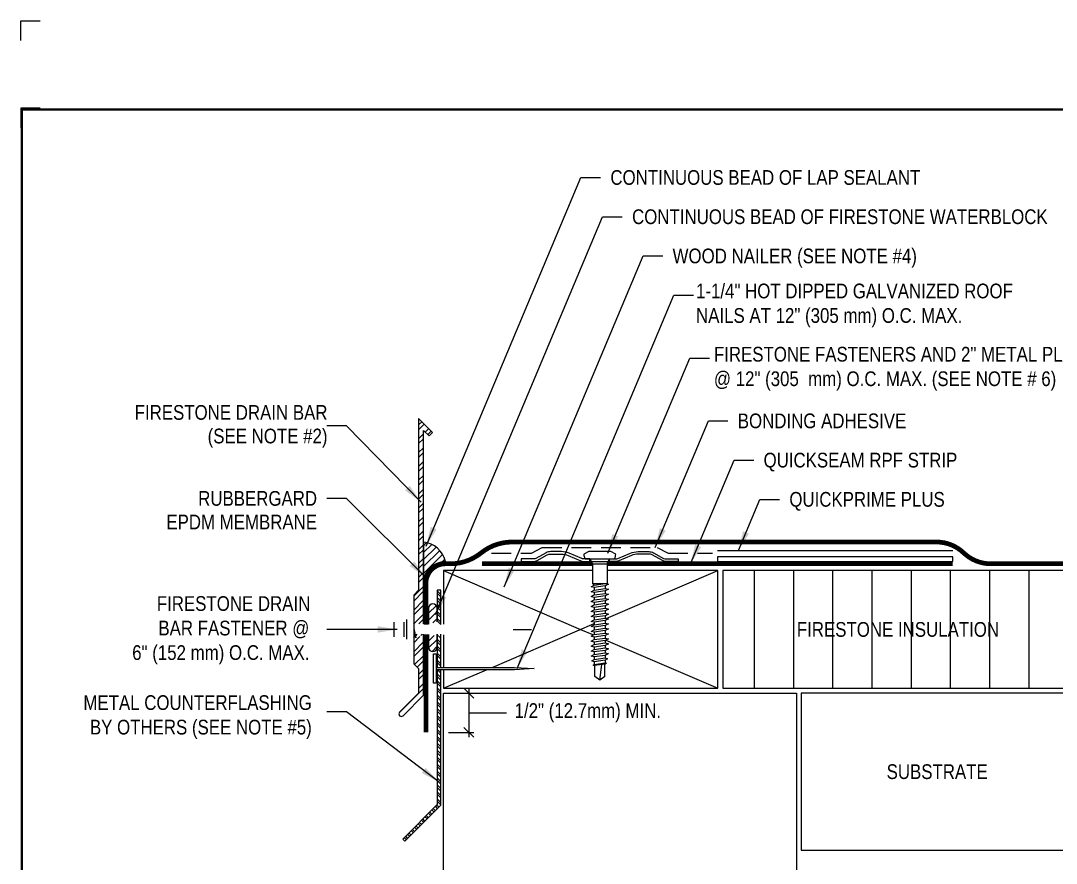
# Model space of a CAD drawing. Header units: inches. Extents: x 165.4 to 185.5, y -14.1 to 2.7.
# Drawn here: x 165.45 to 178.65, y -8.06 to 2.68 of the extents above; entities that cross this region are included whole.
import ezdxf
from ezdxf.enums import TextEntityAlignment as Align

# ---------------------------------------------------------------- set-up
doc = ezdxf.new("R2010")
doc.units = ezdxf.units.IN
doc.header["$MEASUREMENT"] = 0
doc.linetypes.add('HIDDEN', pattern=[0.375, 0.25, -0.125])
doc.layers.get('0').update_dxf_attribs({"linetype": 'CONTINUOUS'})
doc.layers.get('DEFPOINTS').update_dxf_attribs({"linetype": 'CONTINUOUS'})
for name, color, linetype in [('FSBP-ACCESSORY-FIRESTONE', 7, 'CONTINUOUS'), ('FSBP-ACCESSORY-OTHER', 7, 'CONTINUOUS'), ('FSBP-ADHESIVE', 1, 'HIDDEN'), ('FSBP-ANNO-NOTE', 7, 'CONTINUOUS'), ('FSBP-INSULATION', 7, 'CONTINUOUS'), ('FSBP-MEMBRANE', 7, 'CONTINUOUS'), ('FSBP-SEALANTS', 1, 'CONTINUOUS'), ('FSBP-SUBSTRATE-GENERIC', 9, 'CONTINUOUS'), ('FSBP-TTLB-BORDER', 7, 'CONTINUOUS'), ('FSBP-TTLB-TEXT', 7, 'CONTINUOUS'), ('FSBP-WALL-CURB', 9, 'CONTINUOUS'), ('FSBP-WOOD', 7, 'CONTINUOUS')]:
    doc.layers.add(name, color=color, linetype=linetype)
doc.styles.add('FSBP_ARIAL', font='arial.ttf')
doc.styles.add('FSBP_ARIAL_BOLD', font='')
doc.styles.add('FSBP_ARIAL_NAR', font='ARIALN.TTF')
doc.styles.get('FSBP_ARIAL_BOLD').set_extended_font_data('Arial Black')
doc.linetypes.add('ZIGZAG', pattern='A,0.0001,-0.2,[131,ltypeshp.shx,S=0.2,R=0,X=-0.2,Y=0],-0.4,[131,ltypeshp.shx,S=0.2,R=180,X=0.2,Y=0],-0.2', length=0.8001)
doc.dimstyles.new('FSBP-DIM', dxfattribs={"dimtxt": 0.1875, "dimasz": 0.125, "dimexe": 0.0625, "dimexo": 0.125, "dimgap": 0.125, "dimtad": 0, "dimdec": 0, "dimzin": 1, "dimdsep": 46, "dimlunit": 4, "dimtxsty": 'FSBP_ARIAL_NAR', "dimblk": 'OBLIQUE', "dimcen": 0.09375, "dimdle": 0.0625, "dimclrd": 256, "dimclre": 256, "dimclrt": 256, "dimadec": 0, "dimazin": 0, "dimtfac": 1, "dimtdec": 0, "dimtmove": 1, "dimatfit": 3, "dimfxl": 1, "dimtolj": 1, "dimtzin": 0, "dimlwd": -1, "dimlwe": -1, "dimarcsym": 0})
doc.dimstyles.new('FSBP-LEADER', dxfattribs={"dimtxt": 0.1875, "dimasz": 0.25, "dimexe": 0.0625, "dimexo": 0.125, "dimgap": 0.125, "dimtad": 0, "dimtih": 1, "dimtoh": 1, "dimdec": 4, "dimzin": 0, "dimdsep": 46, "dimlunit": 4, "dimtxsty": 'FSBP_ARIAL_NAR', "dimcen": 0.09375, "dimclrd": 256, "dimclre": 256, "dimclrt": 256, "dimadec": 0, "dimazin": 0, "dimtfac": 1, "dimtdec": 4, "dimtofl": 0, "dimtmove": 0, "dimatfit": 3, "dimfxl": 1, "dimtolj": 1, "dimtzin": 0, "dimlwd": -1, "dimlwe": -1, "dimarcsym": 0})

# ---------------------------------------------------------------- blocks, each defined once
blk = doc.blocks.new('TTLB-EPDM_2')
at = {"layer": 'DEFPOINTS', "linetype": 'Continuous', "ltscale": 1.75}
blk.add_lwpolyline([(-0.015625, 13.88083333333333), (-0.015625, 14.13083333333333), (0.234375, 14.13083333333333)], dxfattribs=at)
at = {"layer": 'DEFPOINTS', "color": 1}
blk.add_lwpolyline([(0.234375, 13.015625), (-0.015625, 13.015625), (-0.015625, 12.765625)], dxfattribs=at)
at = {"layer": 'FSBP-TTLB-BORDER', "const_width": 0.03125}
blk.add_lwpolyline([(20, 0), (20, 13), (0, 13), (0, 0)], dxfattribs=at)
at = {"layer": 'FSBP-TTLB-TEXT'}
for tag, height, style, p in [('MAXIMUM_WARRANTY', 0.1875, 'FSBP_ARIAL_BOLD', (18.03987100774941, 0.2240244307510579)), ('ACCPT_SYSTEMS', 0.21875, 'FSBP_ARIAL', (12.49438170418193, -1.23218745252656))]:
    blk.add_attdef(tag, text='', height=height, dxfattribs=dict(at, style=style)).set_placement(p, align=Align.MIDDLE_LEFT)
for tag, height, style, p in [('DETAIL_DESCP_LINE_1', 0.21875, 'FSBP_ARIAL_BOLD', (10.33118450231211, -0.2831249841755152)), ('DETAIL_DESCP_LINE_2', 0.21875, 'FSBP_ARIAL_BOLD', (10.33118450231211, -0.6812499208775904)), ('ISSUE_REV_DATE', 0.21875, 'FSBP_ARIAL', (16.84069633627263, -0.7282559425942452)), ('DETAIL_NUMBER', 0.4375, 'FSBP_ARIAL', (18.91941590748775, -0.8931630692489421))]:
    blk.add_attdef(tag, text='', height=height, dxfattribs=dict(at, style=style)).set_placement(p, align=Align.MIDDLE_CENTER)
blk = doc.blocks.new('FSBP_AG_FASTENER')
at = {"layer": 'FSBP-ACCESSORY-FIRESTONE'}
for points in [[(-0.25, -0.09375), (-0.25, 0.09375)], [(-0.125, 0.09375), (-0.125, -0.09375)], [(-0.09375, 0.125), (-0.09375, -0.125)], [(0.004680429791221741, 0.06249999999999289), (0, 0.07107394473515427)], [(0, 0.06249999999999289), (-2.842170943040401e-14, -0.0625), (0.02558858882824211, -0.109375), (0.03125, -0.0625)], [(2.842170943040401e-14, 0.01100984546043549), (0.02558858882824211, -0.109375)], [(1.267965214895611, 2.131628207280301e-14), (1.5, 0)]]:
    blk.add_lwpolyline(points, dxfattribs=at)
blk = doc.blocks.new('_OBLIQUE')
at = {"color": 0, "linetype": 'ByBlock'}
blk.add_line((-0.5, -0.5), (0.5, 0.5), dxfattribs=at)
blk = doc.blocks.new('*D5')
at = {"layer": 'DEFPOINTS', "color": 0, "transparency": 16777216}
for p in [(170.8345687812099, -5.892276431681147), (170.7771016192771, -6.392276431681147), (171.1587906430165, -6.392276431681147)]:
    blk.add_point(p, dxfattribs=at)
at = {"layer": 'FSBP-ANNO-NOTE', "transparency": 16777216}
for p, q in [((170.9595687812099, -5.892276431681147), (171.2212906430165, -5.892276431681147)), ((171.1587906430165, -5.829776431681147), (171.1587906430165, -6.454776431681147)), ((171.1587906430165, -6.142276431681147), (171.3881698103004, -6.142276431681174)), ((171.3881698103004, -6.142276431681174), (171.6381698103004, -6.142276431681174)), ((170.9021016192771, -6.392276431681147), (171.2212906430165, -6.392276431681147))]:
    blk.add_line(p, q, dxfattribs=at)
at = {"layer": 'FSBP-ANNO-NOTE', "transparency": 16777216, "xscale": 0.125, "yscale": 0.125, "zscale": 0.125}
for p, rotation in [((171.1587906430165, -5.892276431681147), 90), ((171.1587906430165, -6.392276431681147), 270)]:
    blk.add_blockref('_OBLIQUE', p, dxfattribs=dict(at, rotation=rotation))
at = {"layer": 'FSBP-ANNO-NOTE', "transparency": 16777216, "insert": (172.6757934460439, -6.142276431681147), "char_height": 0.1875, "attachment_point": 5, "style": 'FSBP_ARIAL_NAR'}
blk.add_mtext('\\A1;1/2" (12.7mm) MIN.', dxfattribs=at)
blk = doc.blocks.new('FSBP_HOT-DIPPED-NAIL')
at = {"layer": 'FSBP-ACCESSORY-OTHER'}
blk.add_lwpolyline([(0, 0.1875), (0, -0.1875), (-0.03125, -0.1875), (-0.03125000000005684, 0.1875)], close=True, dxfattribs=at)
blk.add_lwpolyline([(0, 0.015625), (1, 0.015625), (1.25, 0), (1, -0.015625), (0, -0.015625)], dxfattribs=at)
blk = doc.blocks.new('FSBP_AP_FASTENER_02')
at = {"layer": 'FSBP-ACCESSORY-FIRESTONE'}
for p, q in [((-0.125, 0), (-0.09375, -0.0625)), ((0.09375, -0.0625), (0.125, 0)), ((-0.09375, -0.0625), (-0.09375, -0.3125)), ((-0.09375, -0.0625), (0.09375, -0.0625)), ((0.09375, -0.0625), (0.09375, -0.3125)), ((-0.09375, -0.3125), (-0.0703125, -0.3325892857142776)), ((-0.0703125, -0.3641565527315151), (-0.0703125, -0.3957238197487527)), ((0.0703125, -0.3440672670172376), (0.0703125, -0.3756345340344751)), ((-0.0703125, -0.4272910867660471), (-0.0703125, -0.4588583537832847)), ((-0.0703125, -0.4904256208005222), (-0.0703125, -0.5219928878178166)), ((0.0703125, -0.4072018010517695), (0.0703125, -0.4387690680690071)), ((0.0703125, -0.4703363350862446), (0.0703125, -0.501903602103539)), ((-0.0703125, -0.5535601548350542), (-0.0703125, -0.5851274218523486)), ((-0.0703125, -0.6166946888695861), (-0.0703125, -0.6482619558868237)), ((0.0703125, -0.5334708691207766), (0.0703125, -0.5650381361380141)), ((0.0703125, -0.5966054031553085), (0.0703125, -0.6281726701725461)), ((0.0703125, -0.6597399371897836), (0.0703125, -0.691307204207078)), ((-0.0703125, -0.6798292229041181), (-0.0703125, -0.7113964899213556)), ((-0.0703125, -0.7429637569385932), (-0.0703125, -0.7745310239558876)), ((0.0703125, -0.7228744712243156), (0.0703125, -0.7544417382415531)), ((0.0703125, -0.7860090052588475), (0.0703125, -0.8175762722760851)), ((-0.0703125, -0.8060982909731251), (-0.0703125, -0.8376655579903627)), ((-0.0703125, -0.8692328250076571), (-0.0703125, -0.9008000920248946)), ((0.0703125, -0.8491435392933226), (0.0703125, -0.880710806310617)), ((0.0703125, -0.9122780733278546), (0.0703125, -0.943845340345149)), ((-0.0703125, -0.9323673590421322), (-0.0703125, -0.9639346260594266)), ((-0.0703125, -0.9955018930766641), (-0.0703125, -1.027069160093902)), ((0.0703125, -0.9754126073623866), (0.0703125, -1.006979874379624)), ((0.0703125, -1.038547141396919), (0.0703125, -1.070114408414156)), ((-0.0703125, -1.058636427111196), (-0.0703125, -1.090203694128434)), ((-0.0703125, -1.121770961145671), (-0.0703125, -1.153338228162966)), ((-0.0703125, -1.184905495180203), (-0.0703125, -1.216472762197441)), ((0.0703125, -1.101681675431394), (0.0703125, -1.133248942448688)), ((0.0703125, -1.164816209465926), (0.0703125, -1.196383476483163)), ((-0.0703125, -1.248040029214735), (-0.0703125, -1.279607296231973)), ((-0.0703125, -1.31117456324921), (-0.0703125, -1.342741830266505)), ((0.0703125, -1.227950743500458), (0.0703125, -1.259518010517695)), ((0.0703125, -1.291085277534933), (0.0703125, -1.322652544552227)), ((-0.0625, -1.498492581068092), (-0.0625, -1.35740939234654)), ((0, -1.545367581068092), (0.02460623630037162, -1.344965644303613)), ((0.0625, -1.498492581068092), (0.0625, -1.339552249489429)), ((0, -1.545367581068092), (-0.06250000000002842, -1.498492581068092)), ((0.0625, -1.498492581068092), (0, -1.545367581068092))]:
    blk.add_line(p, q, dxfattribs=at)
blk.add_lwpolyline([(0.1875, 0, 0.1250000000000271), (0.203125, 0.0625), (0.140625, 0.09375), (-0.140625, 0.09375), (-0.203125, 0.0625, 0.1250000000000271), (-0.1875, 0)], format="xyb", close=True, dxfattribs=at)
for points in [[(-0.109375, -0.3539532763657576), (-0.0703125, -0.3325892857142776), (0.0703125, -0.3125), (0.109375, -0.3227032763657576), (0.0703125, -0.3440672670172376), (-0.0703125, -0.3641565527315151)], [(-0.109375, -0.4170878104002895), (-0.0703125, -0.3957238197487527), (0.0703125, -0.3756345340344751), (0.109375, -0.3858378104002895), (0.0703125, -0.4072018010517695), (-0.0703125, -0.4272910867660471)], [(-0.109375, -0.4802223444347646), (-0.0703125, -0.4588583537832847), (0.0703125, -0.4387690680690071), (0.109375, -0.4489723444347646), (0.0703125, -0.4703363350862446), (-0.0703125, -0.4904256208005222)], [(-0.109375, -0.5433568784692966), (-0.0703125, -0.5219928878178166), (0.0703125, -0.501903602103539), (0.109375, -0.5121068784692966), (0.0703125, -0.5334708691207766), (-0.0703125, -0.5535601548350542)], [(-0.109375, -0.6064914125038285), (-0.0703125, -0.5851274218523486), (0.0703125, -0.5650381361380141), (0.109375, -0.5752414125038285), (0.0703125, -0.5966054031553085), (-0.0703125, -0.6166946888695861)], [(-0.109375, -0.6696259465383037), (-0.0703125, -0.6482619558868237), (0.0703125, -0.6281726701725461), (0.109375, -0.6383759465383037), (0.0703125, -0.6597399371897836), (-0.0703125, -0.6798292229041181)], [(-0.109375, -0.7327604805728356), (-0.0703125, -0.7113964899213556), (0.0703125, -0.691307204207078), (0.109375, -0.7015104805728356), (0.0703125, -0.7228744712243156), (-0.0703125, -0.7429637569385932)], [(-0.109375, -0.7958950146073676), (-0.0703125, -0.7745310239558876), (0.0703125, -0.7544417382415531), (0.109375, -0.7646450146073676), (0.0703125, -0.7860090052588475), (-0.0703125, -0.8060982909731251)], [(-0.109375, -0.8590295486418427), (-0.0703125, -0.8376655579903627), (0.0703125, -0.8175762722760851), (0.109375, -0.8277795486418427), (0.0703125, -0.8491435392933226), (-0.0703125, -0.8692328250076571)], [(-0.109375, -0.9221640826763746), (-0.0703125, -0.9008000920248946), (0.0703125, -0.880710806310617), (0.109375, -0.8909140826763746), (0.0703125, -0.9122780733278546), (-0.0703125, -0.9323673590421322)], [(-0.109375, -0.9852986167109066), (-0.0703125, -0.9639346260594266), (0.0703125, -0.943845340345149), (0.109375, -0.9540486167109066), (0.0703125, -0.9754126073623866), (-0.0703125, -0.9955018930766641)], [(-0.109375, -1.048433150745382), (-0.0703125, -1.027069160093902), (0.0703125, -1.006979874379624), (0.109375, -1.017183150745382), (0.0703125, -1.038547141396919), (-0.0703125, -1.058636427111196)], [(-0.109375, -1.111567684779914), (-0.0703125, -1.090203694128434), (0.0703125, -1.070114408414156), (0.109375, -1.080317684779914), (0.0703125, -1.101681675431394), (-0.0703125, -1.121770961145671)], [(-0.109375, -1.174702218814446), (-0.0703125, -1.153338228162966), (0.0703125, -1.133248942448688), (0.109375, -1.143452218814446), (0.0703125, -1.164816209465926), (-0.0703125, -1.184905495180203)], [(-0.109375, -1.237836752848978), (-0.0703125, -1.216472762197441), (0.0703125, -1.196383476483163), (0.109375, -1.206586752848978), (0.0703125, -1.227950743500458), (-0.0703125, -1.248040029214735)], [(-0.099609375, -1.29957619759773), (-0.0703125, -1.279607296231973), (0.0703125, -1.259518010517695), (0.099609375, -1.271116376169175), (0.0703125, -1.291085277534933), (-0.0703125, -1.31117456324921)], [(-0.0849609375, -1.352726280949355), (-0.0703125, -1.342741830266505), (0.0703125, -1.322652544552227), (0.0849609375, -1.328451727377967), (0.0703125, -1.338436178060817), (-0.0703125, -1.358525463775095)]]:
    blk.add_lwpolyline(points, close=True, dxfattribs=at)
blk.add_lwpolyline([(-0.09375, -0.3125), (0.09375, -0.3125)], dxfattribs=at)
blk = doc.blocks.new('FSBP_AP_FASTENER_W_2inPLATE_2')
blk.add_line((-0.125, 0.03125), (0.125, 0.03125))
at = {"layer": 'FSBP-ACCESSORY-FIRESTONE'}
for p, q in [((-0.125, 0), (-0.109375, 0)), ((0.125, 0), (0.109375, 0))]:
    blk.add_line(p, q, dxfattribs=at)
for points in [[(-1, 0), (-0.8440621258972669, 0, 0.125489241710454), (-0.7991697386460146, 0.01144729003925704), (-0.6692681354566616, 0.08230270996074296, -0.1254892417105026), (-0.6243757482053525, 0.09375), (-0.4888144254886129, 0.09375, -0.1015700823222099), (-0.4026445789244235, 0.07606297531646078), (-0.24285132786963, 0.007580153435810644, 0.1015700823222143), (-0.2059213936278184, 0), (-0.125, 0), (-0.125, 0.03125), (-0.2059213936278184, 0.03125, -0.1015700823222341), (-0.230541349789064, 0.03630343562389271), (-0.3903346008438575, 0.1047862575045144, 0.1015700823222067), (-0.4888144254886129, 0.125), (-0.6243757482053525, 0.125, 0.1254892417105185), (-0.6842322645404693, 0.109736946614305), (-0.8141338677297654, 0.0388815266928475, -0.1254892417104541), (-0.8440621258972669, 0.03125), (-1, 0.03125)], [(1, 0), (0.8440621258972669, 0, -0.125489241710454), (0.7991697386460146, 0.01144729003925704), (0.6692681354566616, 0.08230270996074296, 0.1254892417105026), (0.6243757482053525, 0.09375), (0.4888144254886129, 0.09375, 0.1015700823222099), (0.4026445789244235, 0.07606297531646078), (0.24285132786963, 0.007580153435810644, -0.1015700823222143), (0.2059213936278184, 0), (0.125, 0), (0.125, 0.03125), (0.2059213936278184, 0.03125, 0.1015700823222341), (0.230541349789064, 0.03630343562389271), (0.3903346008438575, 0.1047862575045144, -0.1015700823222067), (0.4888144254886129, 0.125), (0.6243757482053525, 0.125, -0.1254892417105185), (0.6842322645404693, 0.109736946614305), (0.8141338677297654, 0.0388815266928475, 0.1254892417104541), (0.8440621258972669, 0.03125), (1, 0.03125)]]:
    blk.add_lwpolyline(points, format="xyb", close=True, dxfattribs=at)
blk.add_blockref('FSBP_AP_FASTENER_02', (0, 0.03125), dxfattribs=at)

msp = doc.modelspace()

# ---------------------------------------------------------------- hatches: boundary and pattern name
at = {"layer": 'FSBP-ACCESSORY-FIRESTONE'}
h = msp.add_hatch(dxfattribs=at)
h.set_pattern_fill('STEEL', color=256, style=0)
h.set_pattern_definition([(45, (-0.3739720920387413, -17.51166666666694), (-0.08838834764831843, 0.08838834764831845), []), (45, (-0.3739720920387413, -17.44916666666694), (-0.08838834764831843, 0.08838834764831845), [])])
h.paths.add_polyline_path([(170.5819467094352, -2.543164779329436), (170.6520292309077, -2.613247300801856), (170.6962234047318, -2.569053126977742), (170.5194467094352, -2.392276431681083), (170.5194467094352, -4.579776431681072), (170.4569467094352, -4.642276431681102), (170.4569467094352, -5.004280801915943), (170.4569467094352, -5.008702486945966), (170.4616271392264, -5.017276431681132), (170.4928771392264, -5.017276431681132), (170.4985385503981, -4.970401431681122), (170.5241271392264, -5.017276431681118), (170.5553771392264, -5.017276431681118), (170.5610385503981, -4.970401431681077), (170.5819467094352, -5.008702486945964)])
h.paths.add_polyline_path([(170.5819467094351, -5.142276431681147), (170.5506967094351, -5.142276431681118), (170.5450352982634, -5.189151431681116), (170.5194467094351, -5.14227643168114), (170.4881967094351, -5.142276431681118), (170.4825352982634, -5.189151431681116), (170.4569467094352, -5.142276431681179), (170.4569467094352, -5.517276431681136), (170.5194467094352, -5.579776431681131), (170.5194467094352, -5.892276431681102), (170.2763787534023, -6.135344387714044, 1), (170.3205729272265, -6.179538561538225), (170.5819467094352, -5.918164779329523)])
at = {"layer": 'FSBP-ACCESSORY-OTHER'}
h = msp.add_hatch(dxfattribs=at)
h.set_pattern_fill('STEEL', color=256, scale=0.5, angle=90, style=0)
h.set_pattern_definition([(135, (22.03078449031497, -18.31845899307763), (-0.04419417382415922, -0.04419417382415922), []), (135, (21.99953449031497, -18.31845899307763), (-0.04419417382415922, -0.04419417382415922), [])])
h.paths.add_polyline_path([(170.8033945805667, -5.594452860001859), (170.7565195805667, -5.59445286000186), (170.7565195805667, -7.31066696513739), (170.3159208865684, -7.751265659135395), (170.3442051578159, -7.779549930382879), (170.8033945805667, -7.320360507632282)])
h.paths.add_polyline_path([(170.8033945805667, -5.142276431681124), (170.8006967094352, -5.142276431681125), (170.7950352982634, -5.189151431681111), (170.7694467094351, -5.142276431681111), (170.7565195805667, -5.142276431681116), (170.7565195805666, -5.563202860001859), (170.8033945805667, -5.563202860001859)])
h.paths.add_polyline_path([(170.8033945805667, -4.579776431681147), (170.7565195805667, -4.579776431681148), (170.7565195805666, -4.985021651329035), (170.7741271392264, -5.017276431681168), (170.8033945805666, -5.01727643168112)])
at = {"layer": 'FSBP-INSULATION'}
h = msp.add_hatch(dxfattribs=at)
h.set_pattern_fill('LINE', color=256, scale=4, angle=90, style=0)
h.set_pattern_definition([(90, (-43.1996047945091, -47.94672955034948), (-0.5, 3.061515884555943e-17), [])])
h.paths.add_polyline_path([(178.8617174467904, -5.829776431681118), (178.8617174467904, -5.07977643168115), (178.6900001080745, -5.017276431681145), (178.8617174467904, -4.954776431681138), (178.8617174467905, -4.329776431681148), (174.3970687812099, -4.329776431681146), (174.3970687812099, -5.829776431681148)])
h.paths.add_polyline_path([(175.2920487245049, -5.225229620630676), (177.9667375034954, -5.225229620630676), (177.9667375034954, -4.934195343686611), (175.2920487245049, -4.934195343686611)], flags=24)
at = {"layer": 'FSBP-SEALANTS'}
h = msp.add_hatch(dxfattribs=at)
h.set_pattern_fill('ANSI31', color=256, scale=0.5, style=0)
h.set_pattern_definition([(45, (42.83742117101735, -35.6795125185964), (-0.04419417382415922, 0.04419417382415922), [])])
h.paths.add_polyline_path([(170.5819467094352, -3.967651243222512), (170.5819467094351, -4.493445422692588, -0.4142135623731481), (170.8619467094352, -4.213445422692626, 0.3182137565610088)])
h = msp.add_hatch(dxfattribs=at)
h.set_pattern_fill('ANSI31', color=256, scale=0.5, style=0)
h.set_pattern_definition([(45, (21.62602790796166, -17.511666666666), (-0.04419417382415922, 0.04419417382415922), [])])
h.paths.add_polyline_path([(170.6860385503981, -4.970401431681113), (170.7116271392264, -5.017276431681156), (170.7428771392264, -5.017276431681154), (170.7485385503981, -4.970401431681092), (170.7565195805666, -4.985021651329014), (170.7565195805666, -4.807641694001141, 1), (170.6466882040611, -4.807641694001141), (170.6466882040611, -5.012808616490487), (170.6491271392264, -5.017276431681141), (170.6803771392264, -5.017276431681118)])
h.paths.add_polyline_path([(170.6700352982634, -5.189151431681152), (170.6466882040611, -5.146382561225682), (170.6466882040611, -5.307641694001138, 1), (170.7565195805666, -5.307641694001139), (170.7565195805666, -5.142276431681115), (170.7381967094352, -5.142276431681118), (170.7325352982634, -5.189151431681106), (170.7069467094351, -5.142276431681125), (170.6756967094351, -5.142276431681125)])

# ---------------------------------------------------------------- linework, layer by layer
at = {"layer": 'FSBP-ACCESSORY-FIRESTONE'}
msp.add_line((172.6629225617738, -4.213445422692624), (172.9938439554016, -4.213445422692624), dxfattribs=at)
msp.add_lwpolyline([(170.5819467094352, -5.008702486946042), (170.5819467094352, -2.543164779329452), (170.6520292309077, -2.613247300801866), (170.6962234047318, -2.569053126977728), (170.5194467094352, -2.39227643168109), (170.5194467094352, -4.57977643168109), (170.4569467094352, -4.642276431681118), (170.4569467094352, -5.004280801915943)], dxfattribs=at)
msp.add_lwpolyline([(170.4569467094352, -5.14227643168114), (170.4569467094352, -5.517276431681118), (170.5194467094352, -5.579776431681147), (170.5194467094352, -5.892276431681147), (170.2763787534023, -6.135344387714035, 0.9999999999998391), (170.3205729272265, -6.17953856153823), (170.5819467094352, -5.918164779329537), (170.5819467094352, -5.14227643168126)], format="xyb", dxfattribs=at)
at = {"layer": 'FSBP-ACCESSORY-FIRESTONE', "const_width": 0.06}
msp.add_lwpolyline([(170.6119467094352, -5.142276431681122), (170.6119467094352, -6.392276431681147)], dxfattribs=at)
at = {"layer": 'FSBP-ACCESSORY-OTHER'}
for points in [[(170.8033945805667, -5.01727643168114), (170.8033945805667, -4.579776431681147), (170.7565195805667, -4.579776431681147), (170.7565195805667, -4.985021651329086)], [(170.7565195805666, -5.142276431681111), (170.7565195805666, -5.563202860001859)], [(170.7565195805667, -5.142276431681111), (170.7565195805667, -5.563202860001859)], [(170.8033945805667, -5.563202860001862), (170.8033945805667, -5.142276431681125)], [(170.8033945805667, -5.563202860001862), (170.8033945805667, -5.142276431681125)], [(170.7565195805667, -5.594452860001859), (170.7565195805667, -7.310666965137377), (170.3159208865684, -7.751265659135399), (170.3442051578159, -7.779549930382867), (170.8033945805667, -7.320360507632298), (170.8033945805667, -5.594452860001862)]]:
    msp.add_lwpolyline(points, dxfattribs=at)
at = {"layer": 'FSBP-ADHESIVE', "linetype": 'ZIGZAG', "ltscale": 0.17}
msp.add_line((174.3283832585877, -4.074695422692628), (177.3283832585877, -4.074695422692628), dxfattribs=at)
at = {"layer": 'FSBP-ADHESIVE', "linetype": 'HIDDEN'}
msp.add_lwpolyline([(171.4474297267875, -4.1066009669753), (171.9574265844497, -4.1066009669753), (172.0949265844498, -4.036036102766268), (173.5618399327257, -4.036036102766253), (173.6993399327257, -4.1066009669753), (174.2658832585877, -4.106600966975257)], dxfattribs=at)
at = {"layer": 'FSBP-INSULATION'}
msp.add_lwpolyline([(178.8617174467905, -4.329776431681147), (174.3970687812099, -4.329776431681147), (174.3970687812099, -5.829776431681147), (178.8617174467904, -5.829776431681118)], dxfattribs=at)
at = {"layer": 'FSBP-MEMBRANE', "const_width": 0.06}
msp.add_lwpolyline([(178.8617174467904, -4.243445422692623), (177.8129900397743, -4.243445422692623, -0.1989123673796558), (177.459436649181, -4.096998813285914), (177.4748298679944, -4.112392032099329, 0.1989123673796558), (177.1212764774012, -3.96594542269262), (172.4732156878808, -3.96594542269262), (171.710249278439, -3.96594542269262, 0.1708514133413015), (171.3160475087234, -4.104695422692622, -0.1708514133412986), (170.9218457390078, -4.243445422692627), (170.8619467094352, -4.243445422692627, 0.4142135623730951), (170.6119467094352, -4.493445422692627), (170.6119467094352, -5.017276431681154)], format="xyb", dxfattribs=at)
for points in [[(171.3283832585877, -4.243445422692623), (172.7346332585877, -4.243445422692623)], [(172.9221332585877, -4.243445422692623), (177.3283832585877, -4.243445422692623)]]:
    msp.add_lwpolyline(points, dxfattribs=at)
at = {"layer": 'FSBP-MEMBRANE'}
msp.add_lwpolyline([(174.3283832585877, -4.213445422692622), (177.3283832585877, -4.213445422692622), (177.3283832585877, -4.15344542269262), (174.3283832585877, -4.15344542269262)], close=True, dxfattribs=at)
at = {"layer": 'FSBP-SEALANTS'}
msp.add_lwpolyline([(170.5819467094351, -4.511174610219321), (170.5819467094352, -4.511174610219321), (170.5819467094352, -4.493445422692627, -0.4142135623731322), (170.8619467094352, -4.213445422692626, 0.3182137565610088), (170.5819467094352, -3.967651243222512)], format="xyb", close=True, dxfattribs=at)
at = {"layer": 'FSBP-SEALANTS', "linetype": 'Continuous'}
for points in [[(170.7565195805666, -4.98502165132906), (170.7565195805666, -4.807641694001141, 0.9999999999999999), (170.6466882040611, -4.807641694001141), (170.6466882040611, -5.012808616490524)], [(170.6466882040611, -5.146382561225703), (170.6466882040611, -5.307641694001141, 0.999999999999935), (170.7565195805666, -5.307641694001141), (170.7565195805666, -5.142276431681111)]]:
    msp.add_lwpolyline(points, format="xyb", dxfattribs=at)
at = {"layer": 'FSBP-SUBSTRATE-GENERIC'}
msp.add_lwpolyline([(178.8617174467904, -5.89227643168109), (175.3970687812099, -5.892276431681147), (175.3970687812099, -7.892276431681118), (178.8617174467905, -7.892276431681118)], dxfattribs=at)
at = {"layer": 'FSBP-WALL-CURB', "linetype": 'Continuous'}
for p, q in [((170.8345687812099, -5.892276431681154), (175.3345687812099, -5.892276431681154)), ((170.8345687812099, -10.519725734199), (170.8345687812099, -5.892276431681154)), ((175.3345687812098, -5.892276431681154), (175.3345687812099, -10.51972573419903))]:
    msp.add_line(p, q, dxfattribs=at)
at = {"layer": 'FSBP-WOOD'}
for p, q in [((170.8345687812099, -4.329776431681154), (172.5845687812099, -5.079776431681125)), ((172.9110380724625, -4.939861021144297), (174.3345687812099, -4.329776431681154)), ((171.4565737817949, -5.563202860001851), (172.7580707585877, -5.005418441376363)), ((172.5845687812099, -5.079776431681154), (172.749865265344, -5.150617782024359)), ((172.9051953512339, -5.217187818834323), (174.3345687812099, -5.829776431681154)), ((170.8345687812099, -5.82977643168114), (171.3836571151282, -5.594452860001866))]:
    msp.add_line(p, q, dxfattribs=at)
for points in [[(170.8345687812099, -5.594452860001859), (170.8345687812099, -5.829776431681147), (174.3345687812099, -5.829776431681147), (174.3345687812099, -4.329776431681147), (172.9221332585877, -4.329776431681147)], [(172.7346332585877, -4.329776431681147), (170.8345687812099, -4.329776431681147), (170.8345687812099, -5.013505784824758)], [(170.8345687812099, -5.147079729559939), (170.8345687812099, -5.563202860001859)]]:
    msp.add_lwpolyline(points, dxfattribs=at)

# ---------------------------------------------------------------- block references
msp.add_blockref('TTLB-EPDM_2', (165.4627011304543, -11.45403783689949))
at = {"layer": 'FSBP-ACCESSORY-FIRESTONE'}
for name, p in [('FSBP_AP_FASTENER_W_2inPLATE_2', (172.8283832585877, -4.213445422692624)), ('FSBP_AG_FASTENER', (170.4569467094352, -5.079776431681125))]:
    msp.add_blockref(name, p, dxfattribs=at)
at = {"layer": 'FSBP-ACCESSORY-OTHER'}
msp.add_blockref('FSBP_HOT-DIPPED-NAIL', (170.7421360426632, -5.578827860001866), dxfattribs=at)

# ---------------------------------------------------------------- texts
at = {"layer": 'FSBP-ANNO-NOTE', "style": 'FSBP_ARIAL_NAR'}
for s, p in [('CONTINUOUS BEAD OF LAP SEALANT', (172.9637658041716, 0.679325373046936)), ('CONTINUOUS BEAD OF FIRESTONE WATERBLOCK', (173.2401233228432, 0.179325373046936)), ('WOOD NAILER (SEE NOTE #4)', (173.7565345433838, -0.320674626953064)), ('BONDING ADHESIVE', (174.5875348898027, -2.422237126953064)), ('QUICKSEAM RPF STRIP', (174.9162003831872, -2.922237126953064)), ('QUICKPRIME PLUS', (175.2448658765717, -3.422237126953064))]:
    msp.add_text(s, height=0.1875, dxfattribs=at).set_placement(p, align=Align.MIDDLE_LEFT)
for s, p in [('FIRESTONE DRAIN BAR', (169.3575983899705, -2.314614447038075)), ('(SEE NOTE #2)', (169.3575983899705, -2.615395697038075)), ('RUBBERGARD', (169.2245726561909, -3.410294563863488)), ('EPDM MEMBRANE', (169.2245726561909, -3.711075813863488))]:
    msp.add_text(s, height=0.1875, dxfattribs=at).set_placement(p, align=Align.MIDDLE_RIGHT)
for s, p in [('FIRESTONE INSULATION', (176.6293931140002, -5.079776431681154)), ('SUBSTRATE', (177.1293931140002, -6.892276431681125))]:
    msp.add_text(s, height=0.1875, dxfattribs=at).set_placement(p, align=Align.MIDDLE_CENTER)
at = {"layer": 'FSBP-ANNO-NOTE', "char_height": 0.1875, "attachment_point": 1, "style": 'FSBP_ARIAL_NAR'}
for s, width, heights, insert in [('1-1/4" HOT DIPPED GALVANIZED ROOF\\PNAILS AT 12" (305 mm) O.C. MAX.', 4.255665685093845, [0.6014453556763328], (174.0555553223021, -0.6732987043124012)), ('FIRESTONE FASTENERS AND 2" METAL PLATE @ 12" (305  mm) O.C. MAX. (SEE NOTE # 6)', 5.057848224896588, [0.6014453556763328], (174.2832342484144, -1.47900506683618)), ('\\pi0.51591;FIRESTONE DRAIN \\P\\pi0.53625;BAR FASTENER @  \\P\\pi0.2023;6" (152 mm) O.C. MAX.', 2.43682623058703, [0.9652114656928461], (166.6659494716156, -4.656192555867605)), ('\\pi0.24736;METAL COUNTERFLASHING \\P\\pi0.33024;BY OTHERS (SEE NOTE #5)', 3.12995032847175, [0.6006329630690743], (165.9988267670311, -5.91857684248906))]:
    msp.add_mtext_dynamic_manual_height_columns(s, width=width, gutter_width=5, heights=heights, dxfattribs=dict(at, insert=insert))

# ---------------------------------------------------------------- dimensions: what is measured, and where the dimension line sits
at = {"layer": 'FSBP-ANNO-NOTE'}
dim = msp.add_linear_dim(base=(171.1587906430165, -6.392276431681147), p1=(170.8345687812099, -5.892276431681147), p2=(170.7771016192771, -6.392276431681147), angle=270, text='1/2" (12.7mm) MIN.', dimstyle='FSBP-DIM', override={"dimtih": 1, "dimtoh": 1}, dxfattribs=at)
dim.commit()
dim.dimension.update_dxf_attribs({"geometry": '*D5', "text_midpoint": (171.7631698103004, -6.142276431681147), "dimtype": 128})

# ---------------------------------------------------------------- leaders
for points in [[(170.614735870211, -4.018811193374866), (172.5887658041716, 0.6793253730469289), (172.8387658041716, 0.6793253730469289)], [(170.7360607356012, -4.887784614111773), (172.8651233228432, 0.1793253730469431), (173.1151233228432, 0.1793253730469431)], [(171.6099744950956, -4.536938473456843), (173.3815345433838, -0.320674626953064), (173.6315345433838, -0.320674626953064)], [(171.7734200097378, -5.578905715507318), (173.7727000367682, -0.820674626953064), (174.0227000367682, -0.820674626953064)], [(172.9294238248676, -4.109863425254424), (173.9749853829007, -1.621455876953064), (174.2249853829007, -1.621455876953064)], [(170.5506967094352, -3.457937017528877), (169.5995726561909, -2.484513313863488), (169.3495726561909, -2.484513313863488)], [(173.5344602019747, -4.036036102766253), (174.2125348898027, -2.422237126953064), (174.4625348898027, -2.422237126953064)], [(173.9860643866248, -4.243445422692623), (174.5412003831872, -2.922237126953064), (174.7912003831872, -2.922237126953064)], [(170.6119467094351, -4.419224733006221), (169.5995726561909, -3.410294563863488), (169.3495726561909, -3.410294563863488)], [(174.5957205450681, -4.074695422692621), (174.8698658765717, -3.422237126953064), (175.1198658765717, -3.422237126953064)], [(170.2470993270821, -5.079776431681118), (169.3495726561909, -5.079776431681118)], [(170.7829458905697, -7.028222283003981), (169.5995726561909, -6.130557681681118), (169.3495726561909, -6.130557681681118)]]:
    msp.add_leader(points, dimstyle='FSBP-LEADER', dxfattribs=at)

doc.saveas('drawing.dxf')
